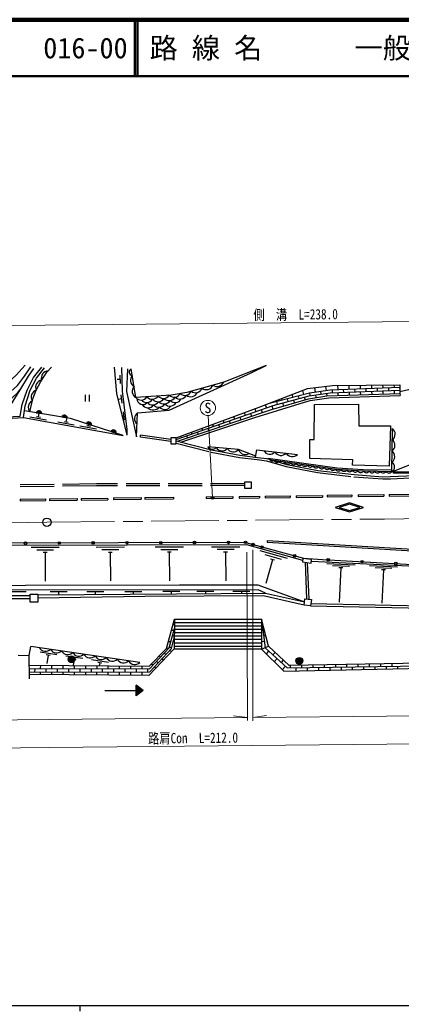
# Model space of a CAD drawing. Units: millimetres at full size, sheet at 1:1000; details may follow other scales. Extents: x 40000 to 680000, y 20000 to 380000.
# Drawn here: x 157361 to 224998, y 204000 to 380000 of the extents above; entities that cross this region are included whole.
import ezdxf
from ezdxf.enums import TextEntityAlignment as Align

# ---------------------------------------------------------------- set-up
doc = ezdxf.new("R2010")
doc.units = ezdxf.units.MM
doc.header["$LTSCALE"] = 1000
doc.linetypes.add('CHAIN', pattern=[18.5, 12, -1.5, 3.5, -1.5])
doc.linetypes.add('DASHED', pattern=[7.5, 6, -1.5])
for name, color, linetype, lineweight in [('M-BGD', 7, 'Continuous', 25), ('M-BMK', 2, 'CHAIN', 13), ('M-BMK-SRVR', 3, 'Continuous', 25), ('M-STR-HTXT', 7, 'Continuous', 13), ('M-STR-STRC', 7, 'Continuous', 25), ('M-TTL', 2, 'Continuous', 140), ('M-TTL-BAND', 7, 'Continuous', 25), ('M-TTL-LINE', 7, 'Continuous', 50)]:
    doc.layers.add(name, color=color, linetype=linetype, lineweight=lineweight)
doc.layers.add('M-TTL-TXT', color=7, linetype='Continuous')
doc.styles.add('ＭＳ ゴシック', font='')
doc.styles.get('ＭＳ ゴシック').set_extended_font_data('MS Gothic')

msp = doc.modelspace()

# ---------------------------------------------------------------- hatches: boundary and pattern name
at = {"layer": 'M-BGD'}
for points in [[(160278, 310239, -0.82183), (161256, 310080)], [(164802, 309499, -0.82183), (165780, 309339)], [(169135, 308344, -0.82183), (170078, 308040)], [(173528, 306925, -0.82183), (174471, 306620)], [(226071, 299538), (226071, 299701), (224071, 299706), (224071, 299544)], [(165941, 266478, -1), (167141, 266478, -0.41421), (166541, 265878, -0.41421)], [(206342, 266178, -1), (207542, 266178, -0.41421), (206942, 265578, -0.41421)], [(177994, 260011), (177994, 260937), (177994, 261862), (179255, 260937)]]:
    msp.add_hatch(color=256, dxfattribs=at).paths.add_polyline_path(points)
at = {"layer": 'M-STR-STRC'}
msp.add_hatch(color=256, dxfattribs=at).paths.add_polyline_path([(191768, 295253, -1), (191329, 295014, -1)])
h = msp.add_hatch(color=256, dxfattribs=at)
h.paths.add_polyline_path([(215818, 294246), (213318, 293446), (215818, 292646), (218318, 293446)])
h.paths.add_polyline_path([(217644, 293446), (215818, 292861), (213991, 293446), (215818, 294030)], flags=16)

# ---------------------------------------------------------------- linework, layer by layer
at = {"layer": 'M-BGD'}
for p, q in [((175221, 315414), (175175, 316913)), ((175198, 316164), (174598, 316145)), ((213709, 315075), (213738, 314342)), ((215709, 315102), (215737, 314421)), ((217710, 315129), (217735, 314500)), ((219710, 315156), (219734, 314575)), ((221711, 315183), (221732, 314647)), ((223711, 315209), (223731, 314718)), ((224766, 315224), (224787, 313643)), ((168957, 313424), (168957, 312250)), ((169657, 313424), (169657, 312250)), ((175527, 311952), (175339, 313440)), ((205633, 313484), (205764, 312993)), ((207510, 314205), (207699, 313497)), ((208729, 313764), (208790, 313285)), ((209619, 314690), (209719, 313907)), ((209782, 313412), (209845, 312921)), ((210709, 314047), (210774, 313538)), ((211606, 314922), (211699, 314187)), ((211766, 313665), (211821, 313233)), ((212739, 314302), (212760, 313763)), ((213760, 313803), (213780, 313295)), ((214737, 314381), (214759, 313843)), ((215758, 313883), (215779, 313358)), ((216736, 314461), (216757, 313923)), ((217756, 313963), (217778, 313421)), ((218734, 314540), (218756, 314003)), ((219755, 314043), (219777, 313484)), ((220733, 314611), (220754, 314082)), ((221753, 314122), (221776, 313547)), ((222732, 314682), (222752, 314162)), ((223752, 314202), (223775, 313611)), ((224730, 314753), (224751, 314242)), ((224787, 313643), (224798, 313325)), ((175433, 312696), (174838, 312621)), ((200902, 311665), (201088, 311137)), ((201836, 312024), (201852, 311977)), ((202860, 312239), (202992, 311748)), ((203755, 312762), (203828, 312490)), ((203958, 312006), (204110, 311437)), ((204796, 312742), (204924, 312265)), ((205890, 312523), (206032, 311990)), ((206732, 313245), (206856, 312782)), ((207822, 313040), (207955, 312542)), ((160278, 310239), (161256, 310080)), ((160653, 309522), (160767, 310160)), ((175912, 308917), (175724, 310405)), ((197154, 310265), (197317, 309804)), ((198260, 310137), (198440, 309628)), ((199031, 310958), (199203, 310471)), ((200146, 310804), (200335, 310268)), ((202031, 311470), (202234, 310898)), ((158007, 309385), (175681, 306229)), ((159124, 309490), (162077, 308963)), ((160309, 309583), (160998, 309460)), ((164070, 308607), (167023, 308080)), ((164802, 309499), (165780, 309339)), ((165255, 308700), (165944, 308577)), ((165600, 308639), (165726, 309348)), ((169135, 308344), (170078, 308040)), ((169560, 307931), (169607, 308192)), ((175818, 309661), (175565, 309629)), ((191525, 308187), (191660, 307804)), ((192603, 308138), (192756, 307706)), ((193401, 308879), (193546, 308471)), ((194489, 308804), (194650, 308347)), ((195278, 309572), (195432, 309137)), ((196374, 309471), (196545, 308987)), ((168031, 307900), (170984, 307372)), ((169216, 307993), (169905, 307870)), ((173528, 306925), (174471, 306620)), ((178735, 305923), (178784, 306273)), ((184158, 305511), (178784, 306273)), ((187772, 306801), (187889, 306471)), ((188832, 306805), (188966, 306425)), ((189649, 307494), (189775, 307138)), ((190717, 307471), (190861, 307066)), ((223319, 300084), (223462, 307432)), ((185896, 306108), (186003, 305805)), ((186946, 306138), (187071, 305785)), ((199167, 302363), (199411, 303645)), ((199411, 303645), (206588, 302843)), ((223315, 299782), (223319, 300084)), ((223618, 299545), (223618, 299708)), ((234071, 299679), (223618, 299708)), ((234071, 299516), (223618, 299545)), ((224071, 299544), (224071, 299706)), ((217364, 295659), (221916, 295717)), ((221916, 295717), (221920, 295417)), ((222885, 295729), (227496, 295787)), ((222885, 295729), (222889, 295429)), ((157395, 294902), (161911, 294959)), ((157395, 294902), (157399, 294602)), ((157399, 294602), (161914, 294659)), ((161911, 294959), (161914, 294659)), ((162629, 294968), (167549, 295031)), ((162629, 294968), (162633, 294668)), ((162633, 294668), (167553, 294731)), ((167549, 295031), (167553, 294731)), ((168248, 295039), (172935, 295098)), ((168248, 295039), (168252, 294739)), ((168252, 294739), (172939, 294799)), ((172935, 295098), (172939, 294799)), ((173982, 295112), (178863, 295173)), ((173982, 295112), (173986, 294812)), ((173986, 294812), (178866, 294873)), ((178863, 295173), (178866, 294873)), ((179503, 295181), (184597, 295246)), ((179503, 295181), (179507, 294881)), ((179507, 294881), (184601, 294946)), ((184597, 295246), (184601, 294946)), ((190411, 295319), (195139, 295379)), ((190411, 295319), (190415, 295019)), ((190415, 295019), (195143, 295079)), ((195139, 295379), (195143, 295079)), ((196242, 295393), (199870, 295438)), ((196242, 295393), (196246, 295093)), ((196246, 295093), (199874, 295138)), ((199870, 295438), (199874, 295138)), ((200877, 295451), (205334, 295507)), ((200877, 295451), (200881, 295151)), ((200881, 295151), (205337, 295207)), ((205334, 295507), (205337, 295207)), ((206378, 295521), (211029, 295579)), ((206378, 295521), (206382, 295221)), ((206382, 295221), (211032, 295279)), ((211029, 295579), (211032, 295279)), ((211879, 295590), (216260, 295645)), ((211879, 295590), (211883, 295290)), ((211883, 295290), (216263, 295345)), ((216260, 295645), (216263, 295345)), ((217364, 295659), (217368, 295359)), ((217368, 295359), (221920, 295417)), ((222889, 295429), (227500, 295487)), ((197393, 287234), (198728, 286854)), ((201253, 287567), (201235, 287268)), ((201235, 287268), (229807, 285554)), ((201253, 287567), (229815, 285854)), ((164359, 286320), (159359, 286306)), ((163360, 285867), (160360, 285859)), ((162211, 285414), (161511, 285412)), ((161861, 285413), (161875, 280348)), ((175907, 286351), (170907, 286338)), ((174909, 285899), (171909, 285890)), ((173760, 285445), (173060, 285444)), ((173410, 285444), (173424, 280378)), ((186371, 286380), (181371, 286366)), ((185372, 285927), (182372, 285919)), ((184223, 285474), (183523, 285472)), ((183873, 285473), (183887, 280404)), ((196363, 286407), (191363, 286393)), ((195364, 285954), (192364, 285946)), ((194215, 285501), (193515, 285499)), ((193865, 285500), (193879, 280409)), ((204830, 284343), (200018, 285701)), ((203745, 284182), (200858, 284997)), ((202179, 284156), (200990, 279941)), ((202516, 284061), (201842, 284251)), ((207976, 283688), (208211, 277183)), ((208692, 277127), (208401, 283636)), ((216824, 283200), (211830, 283434)), ((215811, 282947), (212815, 283087)), ((214649, 282701), (213949, 282734)), ((214299, 282717), (214013, 276605)), ((224374, 282846), (219380, 283080)), ((223361, 282593), (220365, 282733)), ((222199, 282347), (221499, 282380)), ((221849, 282363), (221572, 276449)), ((158476, 278463), (155476, 278461)), ((165738, 278468), (162738, 278466)), ((164238, 278467), (164239, 277938)), ((172249, 278472), (169249, 278470)), ((170749, 278471), (170749, 277987)), ((178974, 278477), (175974, 278475)), ((177474, 278476), (177475, 278038)), ((185732, 278482), (182732, 278480)), ((184232, 278481), (184232, 278088)), ((191764, 278486), (188764, 278484)), ((190264, 278485), (190265, 278126)), ((198161, 278490), (195161, 278488)), ((196661, 278489), (196662, 278165)), ((159199, 277754), (155027, 277754)), ((155027, 277274), (159199, 277274)), ((184790, 273576), (184779, 273576)), ((184791, 273620), (200254, 273620)), ((184791, 273020), (200254, 273020)), ((184679, 271577), (184226, 271580)), ((184784, 272576), (184502, 272578)), ((184791, 272420), (200254, 272420)), ((184791, 271820), (200254, 271820)), ((184791, 271220), (200254, 271220)), ((200487, 271633), (200254, 271606)), ((200495, 272641), (200371, 272626)), ((184149, 269580), (183674, 269583)), ((184771, 270576), (184414, 270579)), ((184765, 269576), (184536, 269578)), ((184791, 270620), (200254, 270620)), ((184791, 270020), (200254, 270020)), ((184791, 269420), (200254, 269420)), ((200720, 269647), (200254, 269592)), ((200977, 270684), (200603, 270640)), ((158988, 267151), (159328, 268759)), ((178619, 265893), (159328, 268759)), ((163907, 267270), (160940, 267710)), ((183260, 267329), (182984, 267591)), ((183668, 268320), (183396, 268578)), ((184289, 268579), (183883, 268582)), ((184233, 267785), (183940, 268062)), ((184756, 268337), (200254, 268337)), ((184791, 268820), (200254, 268820)), ((200254, 268282), (201447, 268775)), ((201497, 267940), (201066, 267466)), ((202624, 267693), (202237, 267267)), ((159052, 262997), (158988, 267151)), ((162726, 267142), (162033, 267245)), ((162380, 267193), (162159, 265710)), ((168515, 266585), (165548, 267026)), ((167334, 266457), (166641, 266560)), ((166988, 266509), (166820, 265378)), ((173061, 265910), (170093, 266351)), ((171879, 265782), (171187, 265885)), ((171533, 265834), (171459, 265333)), ((181900, 265863), (181614, 266134)), ((182299, 266863), (182075, 267074)), ((182858, 266333), (182580, 266596)), ((202976, 266594), (202479, 266047)), ((204097, 266339), (203715, 265920)), ((160043, 264195), (160050, 264830)), ((161039, 263776), (161043, 264197)), ((161050, 264829), (161056, 265434)), ((162043, 264199), (162050, 264828)), ((163039, 263756), (163044, 264201)), ((163050, 264827), (163055, 265415)), ((164044, 264203), (164050, 264826)), ((165039, 263737), (165044, 264205)), ((165050, 264825), (165055, 265395)), ((166044, 264207), (166050, 264823)), ((167039, 263717), (167044, 264208)), ((167050, 264822), (167055, 265376)), ((168044, 264210), (168050, 264821)), ((169039, 263698), (169044, 264212)), ((169050, 264820), (169055, 265356)), ((170044, 264214), (170050, 264819)), ((171039, 263678), (171044, 264216)), ((171050, 264818), (171055, 265337)), ((172044, 264218), (172050, 264816)), ((173039, 263659), (173044, 264220)), ((173050, 264815), (173055, 265317)), ((174044, 264222), (174050, 264814)), ((175039, 263639), (175044, 264224)), ((175050, 264813), (175055, 265297)), ((176044, 264226), (176050, 264812)), ((177039, 263619), (177044, 264228)), ((177050, 264811), (177055, 265278)), ((178045, 264229), (178050, 264809)), ((179038, 263600), (179045, 264231)), ((179050, 264808), (179055, 265258)), ((180045, 264233), (180050, 264807)), ((180929, 265405), (180692, 265629)), ((181482, 264881), (181220, 265130)), ((204455, 265247), (203891, 264628)), ((205324, 265380), (205331, 264935)), ((206331, 264951), (206339, 264391)), ((207324, 265417), (207331, 264966)), ((208330, 264982), (208339, 264434)), ((209323, 265453), (209330, 264997)), ((210330, 265013), (210339, 264477)), ((211323, 265490), (211330, 265028)), ((212330, 265044), (212338, 264520)), ((213323, 265526), (213330, 265059)), ((214330, 265075), (214338, 264563)), ((215322, 265563), (215330, 265090)), ((216329, 265106), (216337, 264606)), ((217322, 265599), (217329, 265121)), ((218329, 265137), (218337, 264649)), ((219322, 265636), (219329, 265152)), ((220329, 265168), (220336, 264692)), ((221321, 265672), (221329, 265183)), ((222329, 265199), (222336, 264735)), ((223321, 265709), (223329, 265214)), ((224329, 265230), (224336, 264778)), ((172429, 260937), (179255, 260937)), ((179255, 260937), (177994, 261862)), ((177994, 260011), (177994, 261862)), ((179255, 260937), (177994, 260011))]:
    msp.add_line(p, q, dxfattribs=at)
at = {"layer": 'M-BGD', "linetype": 'DASHED'}
for p, q in [((184158, 305154), (178735, 305923)), ((157056, 267212), (158988, 267151))]:
    msp.add_line(p, q, dxfattribs=at)
at = {"layer": 'M-BGD'}
for points in [[(136706, 307769), (141488, 308843), (144497, 309572), (146529, 310315), (149517, 311633), (151343, 312701), (153274, 314033), (155231, 315531), (156713, 316917), (158304, 318710)], [(201071, 318626), (193516, 315699), (186957, 313820), (184209, 313360), (177954, 312932), (177131, 318030)], [(183876, 310730), (198388, 317357), (201071, 318626)], [(62769, 296431), (79742, 296717), (90396, 296825), (93377, 297905), (98476, 299284), (106469, 301422), (116398, 303859), (125232, 305814), (131717, 307021), (137442, 307879), (143987, 308685), (148204, 309116), (151025, 309355), (153915, 309436), (157433, 309608), (157797, 311681), (158678, 314256), (159800, 316489), (161235, 318311)], [(93507, 297567), (101225, 299775), (108527, 301563), (112886, 302628), (117682, 303865), (123628, 305143), (128694, 306166), (132585, 306832), (137999, 307678), (143002, 308254), (146969, 308715), (150834, 308981), (158007, 309385), (158298, 311464), (159192, 314250), (160327, 316385), (161756, 318206)], [(145839, 308874), (147493, 309516), (149456, 310337), (150864, 310945), (152485, 311861), (154343, 313058), (155740, 313996), (156959, 315097), (158160, 316716), (159336, 318411)], [(154470, 309463), (156165, 312273), (157519, 314514), (158899, 316709), (159828, 318120)], [(159144, 310425), (159650, 312687), (160272, 314266), (161073, 315812), (162162, 317448), (163005, 318324)], [(176405, 306274), (174551, 313682), (174135, 318345)], [(176405, 306274), (176421, 307296), (175564, 314049), (175432, 318297)], [(176456, 318036), (176291, 314023), (178041, 305977)], [(185060, 305800), (199820, 311249), (208401, 314548), (212818, 315063), (224766, 315224)], [(224782, 314030), (226299, 314365), (229267, 314365), (230815, 314245), (234518, 313646), (237881, 313418), (241179, 313443), (244722, 313503), (249515, 313833), (252838, 314325), (256764, 314714), (259774, 314960), (267328, 315171), (272651, 314717), (277720, 313876), (280915, 313199), (283068, 312379), (285423, 310985)], [(150760, 309333), (151647, 309800), (152989, 310453), (153979, 311076), (154975, 311940), (157003, 313855), (157519, 314514)], [(185060, 305471), (202267, 311554), (208688, 313272), (212427, 313750), (224779, 314243)], [(185343, 305201), (202002, 310832), (208571, 312719), (211808, 313233), (224787, 313643)], [(185931, 305048), (199026, 309406), (207107, 311913), (208861, 312394), (212198, 312895), (224798, 313325)], [(201424, 311866), (208759, 313772), (212426, 314289), (218692, 314538), (224772, 314755)], [(175681, 306229), (166337, 309248), (158175, 310584)], [(178041, 305977), (178244, 310249), (183876, 310730)], [(185060, 305274), (191358, 303642), (196384, 302685), (199517, 302322), (201189, 302118), (204695, 301067), (210192, 300004), (216654, 299256), (221731, 298889), (223066, 298917), (230291, 299244), (235383, 299327), (248445, 299619), (266602, 300366), (273753, 300709)], [(223315, 299782), (228702, 301905), (233861, 305195)], [(199203, 302552), (196154, 303716), (190698, 304181)], [(201392, 302199), (213622, 300477), (218271, 300161), (223319, 300084)], [(223315, 299782), (218258, 299859), (213591, 300177), (202416, 301750)], [(197393, 287234), (152252, 287078), (115772, 286550), (78062, 286021), (62383, 285272)], [(155231, 286745), (197569, 286860), (207523, 284051)], [(198728, 286854), (207682, 284410), (211039, 284193), (228084, 283269), (235825, 282999), (247708, 283105), (262946, 285196), (271856, 285890)], [(209046, 283864), (236157, 282594), (248058, 282757), (260932, 284492)], [(82643, 278792), (114184, 279206), (138077, 279512), (158375, 279634), (185677, 279703), (199600, 279703), (207865, 276645)], [(200963, 278192), (199658, 278791), (153018, 278759), (97042, 278073), (86132, 277847)], [(160542, 277911), (185141, 278095), (200963, 278192), (207865, 276645)], [(207798, 276074), (200547, 277763), (179532, 277622), (160542, 277328)], [(236481, 276433), (231776, 275865), (208979, 276333)], [(208933, 275941), (232024, 275512), (236481, 276072)], [(159014, 265454), (180326, 265246), (183347, 268403), (184791, 273620)], [(184791, 273620), (184756, 268337), (180258, 263588), (159039, 263795)], [(200254, 273620), (200254, 268282), (204173, 264345), (229041, 264879), (238211, 263995)], [(241180, 264226), (235698, 265524), (228741, 265807), (205143, 265377), (201447, 268775), (200254, 273620)], [(200254, 273620), (200851, 268528), (204807, 264927), (228881, 265300), (235575, 264809), (238448, 264322)], [(159024, 264832), (180366, 264807), (183871, 268535), (184780, 271955)], [(159033, 264193), (180389, 264234), (184241, 268387), (184771, 270527)]]:
    msp.add_lwpolyline(points, dxfattribs=at)
for points in [[(209655, 311727), (217461, 311765), (217479, 307893), (223112, 307920), (222891, 300745), (216379, 300945), (216409, 301901), (208800, 302135), (208801, 305501), (209561, 305501)], [(184158, 304748), (185060, 304748), (185060, 305800), (184158, 305800)], [(197196, 296832), (198426, 296832), (198426, 297943), (197196, 297943)], [(207486, 283748), (209009, 283562), (209083, 284167), (207560, 284354)], [(159199, 278031), (160542, 278031), (160542, 276624), (159199, 276624)], [(207932, 277216), (209068, 277083), (208933, 275941), (207798, 276074)]]:
    msp.add_lwpolyline(points, close=True, dxfattribs=at)
at = {"layer": 'M-BGD', "linetype": 'DASHED'}
for points in [[(185060, 304864), (191271, 303254), (196324, 302292), (199470, 301928), (201107, 301727), (204600, 300681), (210132, 299611), (216616, 298860), (221721, 298491), (223079, 298520), (230303, 298847), (235391, 298930), (248458, 299222), (266620, 299969), (273753, 300311)], [(197196, 297648), (170931, 297601), (116567, 296986)], [(197196, 297299), (170934, 297252), (116571, 296637)]]:
    msp.add_lwpolyline(points, dxfattribs=at)
at = {"layer": 'M-BGD'}
for centre, radius in [((158358, 287099), 225), ((164358, 287120), 225), ((170358, 287140), 225), ((176357, 287161), 225), ((182357, 287182), 225), ((188357, 287202), 225), ((194357, 287223), 225), ((197393, 287234), 225), ((198728, 286854), 225), ((200331, 286417), 225), ((206120, 284837), 225), ((212054, 284138), 225), ((218045, 283813), 225), ((224037, 283489), 225), ((166541, 266478), 600), ((206942, 266178), 600)]:
    msp.add_circle(centre, radius, dxfattribs=at)
for centre, radius, start, end in [((162414, 316420), 1250, 92.29154, 198.55175), ((177360, 317477), 598, 112.46543, 265.87571), ((178217, 316013), 1250, 136.04047, 242.30067), ((161409, 314786), 1250, 98.29633, 204.55654), ((190426, 315594), 1250, 232.85646, 339.11666), ((192348, 316145), 1250, 232.85646, 339.11666), ((160629, 313058), 1250, 106.77075, 213.03096), ((178535, 314039), 1250, 136.04047, 242.30067), ((182822, 314016), 1250, 220.78049, 327.0407), ((184724, 314250), 1250, 226.94841, 330.13763), ((185767, 313925), 1250, 226.7883, 333.0485), ((186618, 314580), 1250, 229.64066, 334.73743), ((187680, 314351), 1274, 231.19681, 336.42088), ((188503, 315043), 1250, 232.85646, 339.11666), ((160094, 311237), 1250, 114.26473, 220.52493), ((178871, 313677), 1181, 219.09083, 328.73036), ((179183, 312752), 1052, 179.74964, 319.4504), ((179863, 313313), 1250, 220.79546, 327.05567), ((180093, 312319), 1188, 211.11959, 325.25345), ((180827, 313880), 1250, 220.78049, 327.0407), ((180929, 312885), 1250, 220.80089, 327.06109), ((181858, 313449), 1250, 220.78049, 327.0407), ((182004, 312472), 1250, 221.58902, 327.84922), ((182943, 313051), 1250, 222.33945, 328.59965), ((183826, 313636), 1250, 223.87786, 330.13807), ((183984, 312675), 1250, 223.83343, 330.09363), ((184883, 313288), 1250, 225.33548, 331.59568), ((160751, 310063), 505, 1.87923, 159.53742), ((165275, 309323), 505, 1.87923, 159.53742), ((178946, 309214), 1250, 124.14113, 230.40133), ((181050, 312248), 1496, 228.28186, 317.08924), ((183064, 312078), 1250, 222.72919, 328.98939), ((169576, 308099), 505, 353.26427, 150.92246), ((173969, 306679), 505, 353.26427, 150.92246), ((222693, 306447), 1250, 305.75674, 52.01695), ((222654, 304447), 1250, 305.75674, 52.01695), ((191486, 304740), 967, 215.38344, 314.88355), ((193228, 304718), 1250, 212.0034, 318.2636), ((195221, 304548), 1250, 212.0034, 318.2636), ((197356, 304060), 1250, 195.98307, 302.24328), ((201702, 304143), 1250, 210.49391, 316.75411), ((203690, 303921), 1250, 210.49391, 316.75411), ((205678, 303699), 1250, 210.49391, 316.75411), ((222615, 302448), 1250, 305.75674, 52.01695), ((202139, 302297), 625, 190.75356, 298.32722), ((202983, 302049), 625, 208.85624, 315.11644), ((203974, 301909), 625, 208.85624, 315.11644), ((204964, 301770), 625, 208.85624, 315.11644), ((205954, 301630), 625, 208.85624, 315.11644), ((206944, 301491), 625, 208.85624, 315.11644), ((207935, 301352), 625, 208.85624, 315.11644), ((222927, 300615), 919, 294.93988, 62.92174), ((208925, 301212), 625, 208.85624, 315.11644), ((209915, 301073), 625, 208.85624, 315.11644), ((210905, 300933), 625, 208.85624, 315.11644), ((211896, 300794), 625, 208.85624, 315.11644), ((212886, 300654), 625, 208.85624, 315.11644), ((213851, 300535), 625, 212.97711, 319.23732), ((214849, 300467), 625, 212.97711, 319.23732), ((215846, 300399), 625, 212.97711, 319.23732), ((216844, 300331), 625, 212.97711, 319.23732), ((217821, 300241), 625, 215.9969, 322.25711), ((218821, 300225), 625, 215.9969, 322.25711), ((219821, 300210), 625, 215.9969, 322.25711), ((220821, 300195), 625, 215.9969, 322.25711), ((221821, 300180), 625, 215.9969, 322.25711), ((222820, 300164), 625, 215.9969, 322.25711), ((161913, 269133), 1250, 208.42141, 314.68162), ((163892, 268839), 1250, 208.42141, 314.68162), ((165870, 268545), 1250, 208.42141, 314.68162), ((167848, 268251), 1250, 208.42141, 314.68162), ((169827, 267958), 1250, 208.42141, 314.68162), ((171805, 267664), 1250, 208.42141, 314.68162), ((173783, 267370), 1250, 208.42141, 314.68162), ((175761, 267076), 1250, 208.42141, 314.68162), ((177740, 266782), 1250, 208.42141, 314.68162)]:
    msp.add_arc(centre, radius, start, end, dxfattribs=at)
at = {"layer": 'M-BMK'}
msp.add_lwpolyline([(62537, 289724), (100152, 290126), (162165, 290790), (222016, 291375), (261727, 291821), (289406, 292150), (333736, 292544), (361181, 292843), (408708, 293449), (460715, 294093), (475727, 294354), (484110, 294310), (489495, 294147), (499453, 293473), (508803, 292480), (516531, 291320), (531545, 288397), (539730, 286264), (558502, 280425)], dxfattribs=at)
at = {"layer": 'M-BMK-SRVR'}
msp.add_circle((162165, 290790), 750, dxfattribs=at)
at = {"layer": 'M-STR-HTXT'}
for p, q in [((191548, 295134), (190785, 309748)), ((197596, 285511), (197722, 255607)), ((198671, 285884), (198660, 255570)), ((197720, 256136), (195286, 256454)), ((198661, 256136), (201086, 256517))]:
    msp.add_line(p, q, dxfattribs=at)
for points in [[(63747, 324739), (99778, 325124), (161790, 325788), (221648, 326374), (261334, 326819), (289043, 327149), (297381, 327223)], [(61327, 254709), (100525, 255128), (162540, 255792), (197720, 256136)], [(198661, 256145), (222383, 256377), (262120, 256824), (271958, 256941)], [(61154, 249707), (100578, 250128), (162594, 250792), (222436, 251378), (262177, 251824), (271962, 251940)]]:
    msp.add_lwpolyline(points, dxfattribs=at)
msp.add_circle((190715, 311096), 1350, dxfattribs=at)
at = {"layer": 'M-STR-STRC'}
for p, q in [((215818, 294246), (213318, 293446)), ((215818, 294030), (213991, 293446)), ((218318, 293446), (215818, 294246)), ((217644, 293446), (215818, 294030)), ((213318, 293446), (215818, 292646)), ((213991, 293446), (215818, 292861)), ((215818, 292861), (217644, 293446)), ((215818, 292646), (218318, 293446))]:
    msp.add_line(p, q, dxfattribs=at)
msp.add_circle((191548, 295134), 250, dxfattribs=at)
at = {"layer": 'M-TTL'}
msp.add_line((680000, 380000), (40000, 380000), dxfattribs=at)
at = {"layer": 'M-TTL-BAND'}
for p, q in [((40000, 205000), (579000, 205000)), ((168000, 205000), (168000, 204000))]:
    msp.add_line(p, q, dxfattribs=at)
at = {"layer": 'M-TTL-LINE'}
for p, q in [((177750, 380000), (177750, 370000)), ((178250, 380000), (178250, 370000)), ((40000, 370000), (680000, 370000))]:
    msp.add_line(p, q, dxfattribs=at)

# ---------------------------------------------------------------- texts
at = {"layer": 'M-STR-HTXT', "style": 'ＭＳ ゴシック', "width": 0.8}
for s, p in [('側\u3000溝\u3000L=238.0', (206291, 326223)), ('路肩Con  L=212.0 ', (188599, 251047))]:
    msp.add_text(s, height=1833, rotation=0.56, dxfattribs=at).set_placement(p, align=Align.BOTTOM_CENTER)
at = {"layer": 'M-STR-HTXT', "style": 'ＭＳ ゴシック'}
msp.add_text('S', height=1833, dxfattribs=at).set_placement((190715, 311096), align=Align.MIDDLE_CENTER)
at = {"layer": 'M-TTL-TXT', "style": 'ＭＳ ゴシック'}
for s, p in [('016-00', (161521, 375000)), ('路 線 名', (180380, 375000)), ('一般国道489号', (216734, 375000))]:
    msp.add_text(s, height=3666, dxfattribs=at).set_placement(p, align=Align.MIDDLE_LEFT)

doc.saveas('drawing.dxf')
